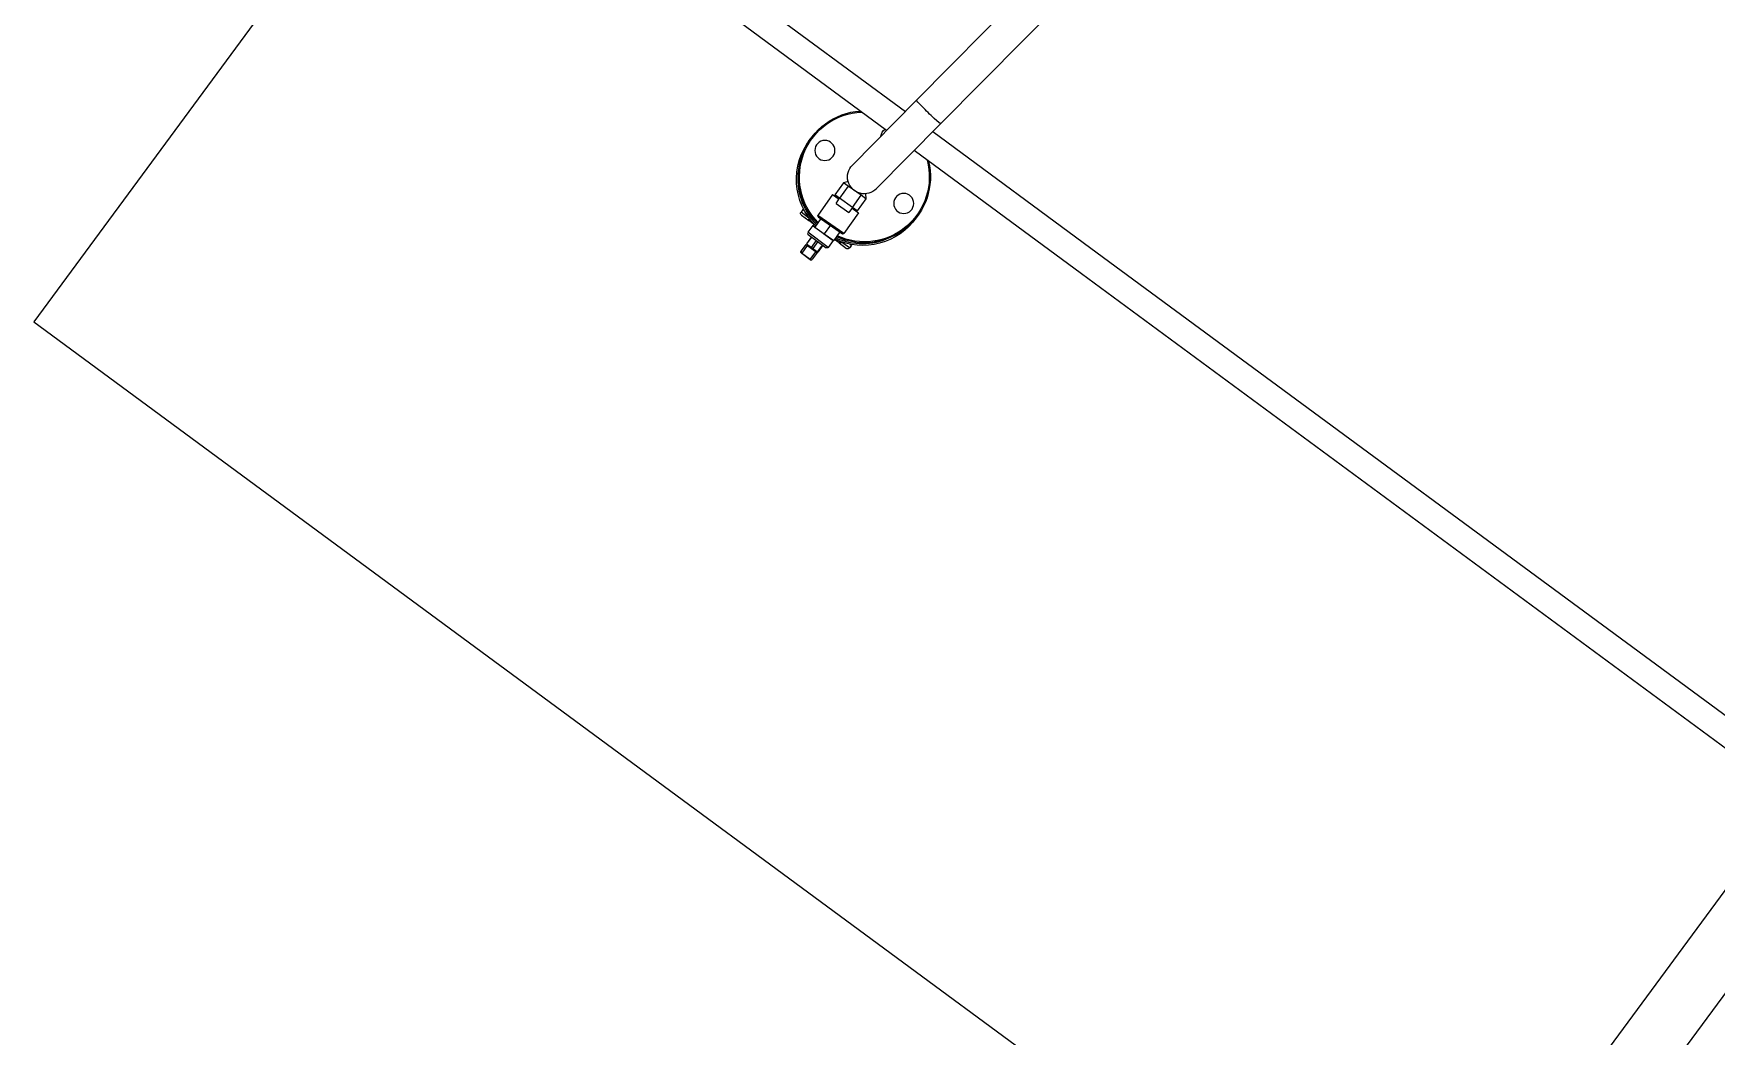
# Model space of a CAD drawing. Header units: metres. Extents: x 432095 to 435012, y 2470938 to 2473256.
# Drawn here: x 433751.04 to 433752.633, y 2471302.386 to 2471303.336 of the extents above; entities that cross this region are included whole.
import ezdxf

# ---------------------------------------------------------------- set-up
doc = ezdxf.new("R2010")
doc.units = ezdxf.units.M
doc.header["$MEASUREMENT"] = 0
doc.linetypes.add('MB D$0$HIDDEN', pattern=[0.375, 0.25, -0.125])
doc.layers.add('cong trinh tram 110kv', color=7, linetype='Continuous', lineweight=5)
doc.layers.add('MB D$0$net dut du kien lam', color=8, linetype='MB D$0$HIDDEN', lineweight=20)

# ---------------------------------------------------------------- blocks, each defined once
blk = doc.blocks.new('MB D$0$MBA 63')
at = {"layer": 'MB D$0$net dut du kien lam', "color": 0, "linetype": 'ByBlock', "ltscale": 3}
blk.add_lwpolyline([(104138.6, 27512.3), (104138.6, 33512.3), (100638.6, 33512.3), (100638.6, 27512.3)], close=True, dxfattribs=at)
blk = doc.blocks.new('MB D$0$mba 1')
at = {"layer": 'cong trinh tram 110kv'}
for p, q in [((-19293.9, 6788.9), (-19293.9, 9988.9)), ((-19235.9, 6788.9), (-19235.9, 9988.9)), ((-20357.2, 7433.6), (-20357.2, 7426)), ((-20350.7, 7426.4), (-20356.4, 7426.4)), ((-20345.7, 7435.4), (-20355.7, 7435.4)), ((-20355.7, 7435.2), (-20345.7, 7435.2)), ((-20355.7, 7426.4), (-20355.7, 7435.2)), ((-20345.1, 7426.4), (-20350.7, 7426.4)), ((-20345.7, 7435.2), (-20345.7, 7426.4)), ((-20344.2, 7426), (-20344.2, 7433.6)), ((-20338.7, 7415.9), (-20362.7, 7415.9)), ((-20362.7, 7407.9), (-20362.7, 7415.9)), ((-20361.2, 7417.4), (-20340.2, 7417.4)), ((-20357.1, 7425.4), (-20357.4, 7425.4)), ((-20357.4, 7417.4), (-20357.4, 7425.4)), ((-20357.1, 7417.4), (-20357.1, 7425.4)), ((-20357.1, 7425.4), (-20351.4, 7425.4)), ((-20350, 7425.4), (-20351.4, 7425.4)), ((-20351.4, 7425.4), (-20351.4, 7417.4)), ((-20350, 7417.4), (-20350, 7425.4)), ((-20350, 7425.4), (-20344.3, 7425.4)), ((-20344.1, 7425.4), (-20344.3, 7425.4)), ((-20344.3, 7425.4), (-20344.3, 7417.4)), ((-20344.1, 7417.4), (-20344.1, 7425.4)), ((-20338.7, 7407.9), (-20338.7, 7415.9)), ((-20369.9, 7404.4), (-20379.2, 7404.4)), ((-20379.2, 7401.4), (-20379.2, 7404.4)), ((-20379.2, 7401.4), (-20377.4, 7401.4)), ((-20377.2, 7406.4), (-20368.6, 7406.4)), ((-20369.8, 7404.4), (-20369.9, 7404.4)), ((-20369.9, 7404.4), (-20369.9, 7404.4)), ((-20368.6, 7406.4), (-20368.6, 7404.8)), ((-20361.8, 7406.4), (-20368.6, 7406.4)), ((-20365, 7373.3), (-20364.5, 7397.3)), ((-20363.5, 7398.2), (-20364.5, 7397.3)), ((-20334.5, 7396.6), (-20364.5, 7397.3)), ((-20363.5, 7398.2), (-20335.5, 7397.6)), ((-20362.7, 7407.9), (-20360.3, 7407.9)), ((-20360.5, 7398.2), (-20360.3, 7408.2)), ((-20360.3, 7408.2), (-20349.3, 7407.9)), ((-20350, 7407.9), (-20338.7, 7407.9)), ((-20349.5, 7397.9), (-20349.3, 7407.9)), ((-20349.3, 7407.9), (-20338.3, 7407.7)), ((-20338.5, 7397.7), (-20338.3, 7407.7)), ((-20332.8, 7406.4), (-20338.3, 7406.4)), ((-20335.5, 7397.6), (-20334.5, 7396.6)), ((-20335, 7372.6), (-20334.5, 7396.6)), ((-20332.8, 7404.8), (-20332.8, 7406.4)), ((-20332.8, 7406.4), (-20324.2, 7406.4)), ((-20331.5, 7404.4), (-20331.6, 7404.4)), ((-20331.5, 7404.4), (-20331.5, 7404.4)), ((-20322.2, 7404.4), (-20331.5, 7404.4)), ((-20324, 7401.4), (-20322.2, 7401.4)), ((-20322.2, 7401.4), (-20322.2, 7404.4)), ((-20357.4, 7378.1), (-20357.6, 7372.1)), ((-20357.4, 7378.1), (-20342.4, 7377.8)), ((-20365, 7373.3), (-20357.5, 7373.1)), ((-20363.4, 7358.2), (-20363.1, 7372.2)), ((-20357.6, 7372.1), (-20363.1, 7372.2)), ((-20357.9, 7358.1), (-20357.6, 7372.1)), ((-20342.6, 7371.8), (-20357.6, 7372.1)), ((-20342.6, 7371.8), (-20342.9, 7357.8)), ((-20342.6, 7371.8), (-20342.4, 7377.8)), ((-20337.1, 7371.7), (-20342.6, 7371.8)), ((-20342.5, 7372.8), (-20335, 7372.6)), ((-20337.4, 7357.7), (-20337.1, 7371.7)), ((-20357.9, 7358.1), (-20363.4, 7358.2)), ((-20360.6, 7354.6), (-20363.4, 7358.2)), ((-20342.9, 7357.8), (-20357.9, 7358.1)), ((-20337.4, 7357.7), (-20342.9, 7357.8)), ((-20340.3, 7354.1), (-20337.4, 7357.7)), ((-20366.5, 7339.6), (-20354.1, 7254.1)), ((-20322.4, 7258.7), (-20334.9, 7344.3)), ((-20359.9, 7293.9), (-21022.7, 7293.9)), ((-20130.7, 7293.9), (-20327.5, 7293.9)), ((-18110.7, 7293.9), (-20130.7, 7293.9)), ((-21010.2, 7268.9), (-20356.2, 7268.9)), ((-20323.9, 7268.9), (-20130.7, 7268.9)), ((-20130.7, 7268.9), (-18110.7, 7268.9)), ((-20227.2, 6384.9), (-20354.1, 7254.1)), ((-20194.9, 6384.9), (-20322.4, 7258.7))]:
    blk.add_line(p, q, dxfattribs=at)
for centre in [(-20395.7, 7343.9), (-20305.8, 7340)]:
    blk.add_circle(centre, 9.5, dxfattribs=at)
for centre, radius, start, end in [((-20356.4, 7425.4), 1, 90, 180), ((-20345.1, 7425.4), 1, 0, 90), ((-20361.2, 7415.9), 1.5, 90, 180), ((-20340.2, 7415.9), 1.5, 0, 90), ((-20350.7, 7344.9), 62.5, 98.8456, 181.3752), ((-20350.7, 7341.9), 62.5, 98.9056, 230.1746), ((-20350.7, 7341.9), 61.5, 99.0722, 231.3053), ((-20350.7, 7344.9), 61, 99.0961, 151.2128), ((-20377.2, 7404.4), 2, 90, 180), ((-20377.2, 7401.4), 2, 180, 203.3487), ((-20361.2, 7407.9), 1.5, 180, 255.6159), ((-20340.2, 7407.9), 1.5, 350.7063, 0), ((-20350.7, 7344.9), 61, 28.7872, 78.3184), ((-20350.7, 7341.9), 62.5, 309.8254, 78.6319), ((-20350.7, 7341.9), 61.5, 308.6947, 78.4653), ((-20350.7, 7344.9), 62.5, 358.6248, 78.5719), ((-20324.2, 7404.4), 2, 0, 90), ((-20324.2, 7401.4), 2, 336.6513, 0), ((-20350.7, 7341.9), 16, 8.3043, 188.3043), ((-20352.7, 7297), 9.5, 150.917, 198.6856)]:
    blk.add_arc(centre, radius, start, end, dxfattribs=at)
for centre, major_axis, ratio, start_param, end_param in [((-20355.7, 7469.2), (-1.5, -35.6), 0.002124, 6.143348, 6.232678), ((-20356.4, 7425.4), (0, 1), 0.707107, 0, 1.570796), ((-20355.7, 7433.9), (-1.54, 0), 0.972305, 4.712389, 5.006723), ((-20355.7, 7433.9), (1.32, -1.32), 0.535184, 2.062193, 2.355862), ((-20350.7, 7425.4), (0, 1), 0.707107, 0, 1.570796), ((-20350.7, 7425.4), (0, 1), 0.707107, 4.712389, 6.283185), ((-20345.7, 7433.9), (1.54, 0), 0.972305, 1.276463, 1.570796), ((-20345.7, 7433.9), (1.32, 1.32), 0.535184, 0.78573, 1.079399), ((-20345.1, 7425.4), (0, 1), 0.707107, 4.712389, 6.283185), ((-20345.7, 7469.2), (1.5, -35.6), 0.002124, 0.050507, 0.139837), ((-20368.6, 7404.4), (0, 2), 0.658621, 0, 1.570796), ((-20332.8, 7404.4), (0, 2), 0.658621, 4.712389, 6.283185), ((-20338.2, 7256.4), (15.8, 2.3), 0.039387, 0, 3.141593)]:
    blk.add_ellipse(centre, major_axis=major_axis, ratio=ratio, start_param=start_param, end_param=end_param, dxfattribs=at)
for points, knots in [([(-20357.2, 7433.9), (-20357.2, 7434), (-20357.2, 7434), (-20357.2, 7434), (-20357.2, 7434.1), (-20357.2, 7434.2), (-20357.2, 7434.3), (-20357.1, 7434.6), (-20357, 7434.7), (-20356.9, 7434.9), (-20356.8, 7435), (-20356.6, 7435.2), (-20356.4, 7435.3), (-20356.2, 7435.3), (-20356.2, 7435.4), (-20356.1, 7435.4)], [2.4807892, 2.4807892, 2.4807892, 2.4807892, 2.4857737, 2.4857737, 2.5003637, 2.5003637, 2.529753, 2.529753, 2.5698827, 2.5698827, 2.6100125, 2.6100125, 2.6514724, 2.6514724, 2.6661643, 2.6661643, 2.6661643, 2.6661643]), ([(-20345.3, 7435.4), (-20345.2, 7435.4), (-20345.1, 7435.3), (-20345, 7435.3), (-20344.8, 7435.2), (-20344.6, 7435), (-20344.6, 7434.9), (-20344.4, 7434.7), (-20344.3, 7434.5), (-20344.2, 7434.2), (-20344.2, 7434.1), (-20344.2, 7434), (-20344.2, 7434), (-20344.2, 7434), (-20344.2, 7434), (-20344.2, 7433.9)], [0.2648647, 0.2648647, 0.2648647, 0.2648647, 0.2849636, 0.2849636, 0.3226873, 0.3226873, 0.360411, 0.360411, 0.4165503, 0.4165503, 0.4361757, 0.4361757, 0.4478564, 0.4478564, 0.4500077, 0.4500077, 0.4500077, 0.4500077])]:
    blk.add_open_spline(points, degree=3, knots=knots, dxfattribs=at)

msp = doc.modelspace()

# ---------------------------------------------------------------- block references
at = {"layer": 'cong trinh tram 110kv', "yscale": 0.00100000003283925, "zscale": 0.001}
for name, p, xscale, rotation in [('MB D$0$MBA 63', (433790.6662, 2471403.2202), 0.001000000045165598, 233.6153637256497), ('MB D$0$mba 1', (433772.565, 2471297.0384), -0.001000000032834317, 143.6153590623919)]:
    msp.add_blockref(name, p, dxfattribs=dict(at, xscale=xscale, rotation=rotation))

doc.saveas('drawing.dxf')
